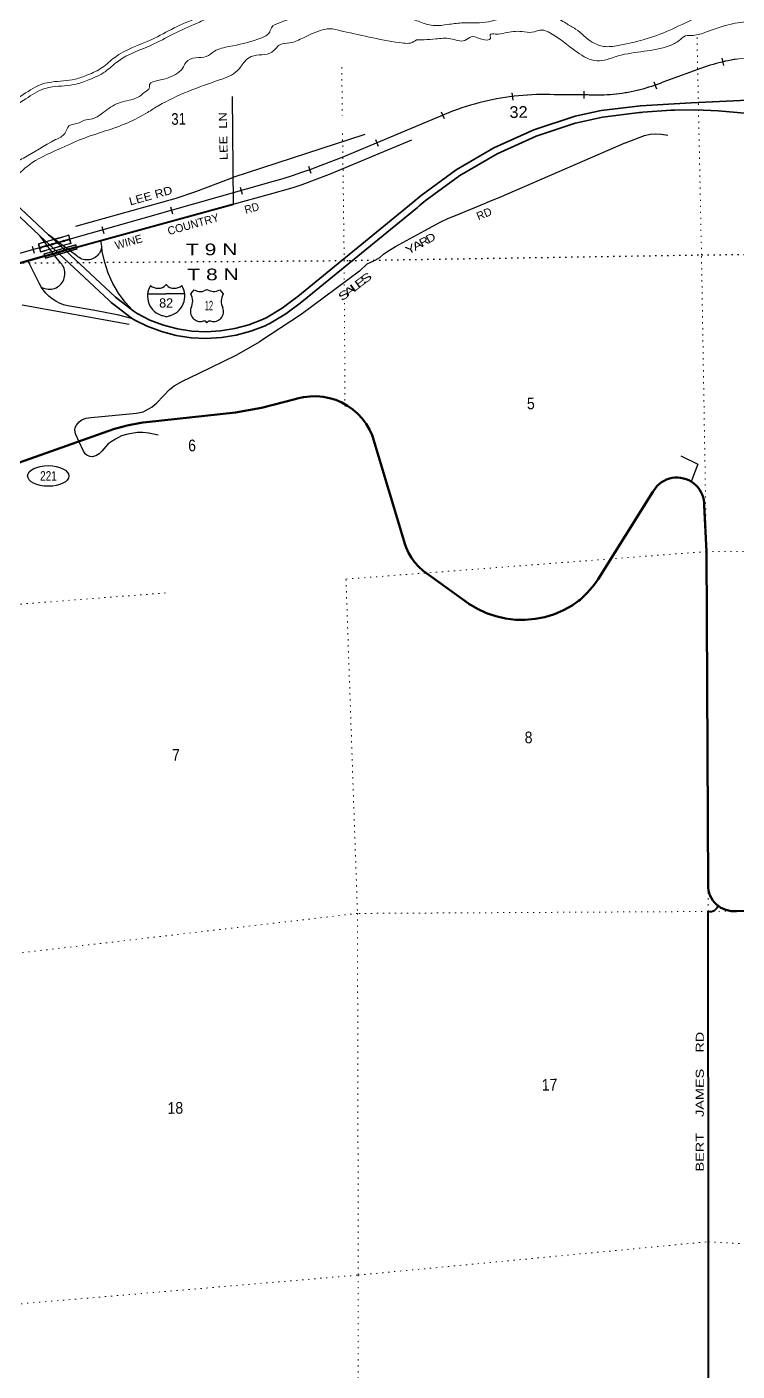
# Model space of a CAD drawing. Header units: feet. Extents: x 245918 to 509309, y -547785 to -360805.
# Drawn here: x 318658 to 329308, y -485212 to -465061 of the extents above; entities that cross this region are included whole.
import ezdxf
from ezdxf.enums import TextEntityAlignment as Align

# ---------------------------------------------------------------- set-up
doc = ezdxf.new("R2010")
doc.units = ezdxf.units.FT
doc.header["$LTSCALE"] = 60
doc.linetypes.add('DOTTED', pattern=[1.5, 0.3, -1.2])
for name, color, linetype, lineweight in [('15', 7, 'Continuous', 25), ('16', 7, 'Continuous', 25), ('17', 7, 'Continuous', 25), ('18', 7, 'Continuous', 35), ('19', 7, 'Continuous', 25), ('23', 7, 'Continuous', 70), ('26', 7, 'Continuous', 40), ('27', 7, 'Continuous', 13), ('29', 7, 'Continuous', 25), ('34', 7, 'Continuous', 25), ('39', 7, 'Continuous', 13), ('55', 7, 'Continuous', 13), ('6', 7, 'DOTTED', 25), ('7', 7, 'DOTTED', 13)]:
    doc.layers.add(name, color=color, linetype=linetype, lineweight=lineweight)
doc.layers.add('30', color=7, linetype='Continuous')

msp = doc.modelspace()

# ---------------------------------------------------------------- linework, layer by layer
at = {"layer": '15'}
for p, q in [((320470.51, -469061.32), (320746.92, -469061.32)), ((320743.22, -468929.85), (320746.12, -468926.94)), ((320749.29, -468929.32), (320745.86, -468926.94)), ((320746.92, -469406.9), (320683.03, -469388.94)), ((320746.39, -469407.16), (320810.02, -469388.42))]:
    msp.add_line(p, q, dxfattribs=at)
msp.add_lwpolyline([(321022.28, -469061.32), (320746.39, -469061.32), (320746.92, -469061.32)], dxfattribs=at)
for centre, radius, start, end in [((320773.14, -469096.42), 306.13, 148.44438, 254.43381), ((320624.54, -468813.82), 165.66, 227.34233, 315.81173), ((320868.23, -468813.82), 165.66, 224.18892, 312.69394), ((320719.63, -469096.42), 306.13, 283.08086, 31.62486)]:
    msp.add_arc(centre, radius, start, end, dxfattribs=at)
at = {"layer": '16'}
for p, q in [((321115.3, -469062.15), (321166.61, -469003.39)), ((321358.37, -468997.42), (321358.09, -468997.62)), ((321550.46, -469003.3), (321601.85, -469062.15))]:
    msp.add_line(p, q, dxfattribs=at)
for centre, radius, start, end in [((320922.32, -469172.78), 222.05, 332.97043, 29.75871), ((321257.69, -468845.73), 182.07, 239.97227, 303.45418), ((321459.47, -468846.23), 181.52, 236.33975, 300.08743), ((321459.46, -468845.73), 182.07, 236.54582, 236.59441), ((321794.82, -469172.78), 222.05, 150.24129, 207.02957), ((321261.51, -469327.68), 151.42, 159.09177, 283.81923), ((321455.63, -469327.68), 151.42, 256.18077, 20.90823)]:
    msp.add_arc(centre, radius, start, end, dxfattribs=at)
for centre, major_axis, start_param, end_param in [((321316.85, -469526.5), (-19.56, 51.67), 4.95877769, 6.28318531), ((321400.3, -469526.5), (19.56, 51.67), 0, 1.32637542)]:
    msp.add_ellipse(centre, major_axis=major_axis, ratio=0.929097, start_param=start_param, end_param=end_param, dxfattribs=at)
at = {"layer": '17'}
msp.add_ellipse((318978.66, -471793.01), major_axis=(-309.24, 1), ratio=0.500121, dxfattribs=at)
at = {"layer": '18'}
for points in [[(320267.82, -469330.01), (320280.37, -469339.59), (320309.38, -469359.22), (320503.12, -469456.79), (320705.99, -469533.58), (320915.78, -469588.74), (321130.19, -469621.67), (321346.86, -469632.01), (321563.43, -469619.64), (321777.51, -469584.71), (321986.78, -469527.58), (322188.92, -469448.9), (322247.19, -469421.53), (322485.15, -469279.59), (322706.98, -469113.56), (322719.08, -469103.41), (324449.83, -467689.04), (324568.11, -467590.05), (325096.35, -467203.16), (325662.14, -466873.6), (326259.28, -466605), (326881.22, -466400.28), (327270.91, -466316.21), (327860.48, -466242.13), (328620.1, -466199.5), (330633.4, -466102.66)], [(320253.75, -469442.32), (320278.75, -469455.6), (320462.87, -469548.34), (320675.54, -469628.83), (320895.45, -469686.65), (321120.2, -469721.17), (321347.33, -469732.01), (321574.34, -469719.05), (321798.76, -469682.42), (322018.12, -469622.54), (322230.02, -469540.06), (322266.11, -469523.11), (322292.96, -469510.5), (322316.11, -469496.69), (322540.81, -469362.67), (322757.36, -469200.59), (322784.01, -469179.49), (322807.36, -469160.41), (324488.11, -467786.9), (324513.09, -467766.48), (324538.11, -467745.55), (324631.34, -467667.52), (325151.14, -467286.82), (325707.88, -466962.53), (326295.47, -466698.22), (326880.73, -466505.57), (326906.72, -466497.02), (326930.73, -466491.84), (327288.55, -466414.64), (327842.74, -466345), (327867.57, -466341.88), (327892.74, -466340.19), (328317.78, -466311.54), (328342.55, -466309.88), (328367.78, -466309.3), (328691.28, -466301.93), (329024.69, -466318.99), (331471.55, -466534.99)], [(318983.11, -468176.69), (318314.16, -467550.98), (317879.59, -467144.5), (317549.84, -466848.89), (317517.93, -466820.28), (317499.84, -466804.31), (317498.71, -466803.31), (317366.35, -466693.36), (317302.3, -466647.31), (317227.6, -466608.32)], [(318854.43, -468193.26), (318246.36, -467624.46), (317809.36, -467215.69), (317461.72, -466904.05), (317413.54, -466861.81), (317309.42, -466771.65), (317228.87, -466713.93)], [(319120.83, -468442.45), (319057.65, -468383.35), (318921.53, -468256.02), (318854.43, -468193.26)], [(319233.12, -468410.55), (319197.2, -468376.95), (319170.8, -468352.26), (319029.95, -468220.51), (318983.11, -468176.69)], [(320253.75, -469442.32), (320228.75, -469425.41), (320223.92, -469422.14), (319942.71, -469207.4), (319920.37, -469190.33), (319892.71, -469164.46), (319149.54, -468469.3), (319120.83, -468442.45)], [(320267.82, -469330.01), (319986.02, -469114.82), (319233.12, -468410.55)]]:
    msp.add_lwpolyline(points, dxfattribs=at)
at = {"layer": '19'}
msp.add_line((319779.74, -468355.63), (319768.58, -468261.98), dxfattribs=at)
for points in [[(318874.45, -468961.37), (318883.18, -468965.47), (318905.22, -468976.01), (318928.24, -468984.19), (318951.99, -468989.91), (318976.2, -468993.12), (319000.62, -468993.79), (319024.98, -468991.89), (319049, -468987.46), (319072.43, -468980.54), (319095.01, -468971.22), (319116.49, -468959.58), (319136.64, -468945.76), (319155.23, -468929.91), (319172.06, -468912.21), (319186.95, -468892.84), (319199.73, -468872.03), (319210.27, -468849.99), (319218.44, -468826.97), (319224.17, -468803.22), (319227.38, -468779), (319228.04, -468754.58), (319226.15, -468730.22), (319221.72, -468706.2), (319214.8, -468682.77), (319205.47, -468660.19), (319193.84, -468638.71), (319180.02, -468618.57), (319164.17, -468599.98), (319079.41, -468490.65), (319008.42, -468398.23), (318901.59, -468256.02), (318878.21, -468224.91), (318854.43, -468193.26)], [(319779.74, -468355.63), (319778.2, -468365.28), (319773.67, -468387.96), (319766.8, -468410.04), (319757.65, -468431.27), (319746.34, -468451.44), (319732.97, -468470.31), (319717.71, -468487.69), (319700.72, -468503.37), (319682.18, -468517.19), (319662.3, -468529), (319641.29, -468538.66), (319619.39, -468546.08), (319596.83, -468551.16), (319573.86, -468553.86), (319550.74, -468554.14), (319527.71, -468552.01), (319505.04, -468547.48), (319482.96, -468540.6), (319461.72, -468531.46), (319441.56, -468520.14), (319422.68, -468506.78), (319405.31, -468491.52), (319312.78, -468423.51), (319202.11, -468341.58), (319039.15, -468218.89), (319011.4, -468197.99), (318983.11, -468176.69)], [(320267.82, -469330.01), (320247.89, -469310.85), (320134.1, -469186.93), (320033.89, -469051.78), (319948.36, -468906.91), (319878.44, -468753.89), (319824.89, -468594.39), (319788.31, -468430.18), (319779.74, -468355.63)], [(318874.45, -468961.37), (318864.85, -468946.48), (318842.77, -468904.25), (318685.63, -468591.11), (318674.15, -468568.25)], [(320253.75, -469442.32), (320228.75, -469433.93), (320038.65, -469380.15), (319678.54, -469310.66), (319270.55, -469243.31), (319208.13, -469226.36), (319147.82, -469202.98), (319090.28, -469173.42), (319036.15, -469138.01), (318986.02, -469097.14), (318940.44, -469051.25), (318899.9, -469000.85), (318874.45, -468961.37)]]:
    msp.add_lwpolyline(points, dxfattribs=at)
at = {"layer": '23'}
for points in [[(318674.15, -468568.25), (318898.64, -468505.45), (318925.81, -468497.85), (319120.83, -468442.45), (319233.12, -468410.55), (319402.84, -468362.34)], [(318138.51, -468718.09), (318167.96, -468709.85), (318674.15, -468568.25)], [(322806.88, -470611.56), (322711.35, -470633.54), (322680.52, -470642.93), (322174.35, -470769.39), (321786.41, -470841.9), (320450.95, -470985.97), (320397.92, -470993.74), (320368.71, -470997.21), (320160.84, -471034.58), (319958.01, -471093.48), (318547.54, -471592.63), (318406.91, -471630.14), (318263.13, -471652.75), (318117.77, -471660.2), (317972.43, -471652.42), (317932.51, -471647.23), (317909.1, -471644.19)], [(334171.45, -478258.15), (329300.76, -478316.02), (329260.05, -478317.94), (329219.37, -478315.6), (329179.15, -478309.02), (329139.84, -478298.28), (329101.87, -478283.48), (329065.66, -478264.79), (329031.6, -478242.42), (329000.06, -478216.62), (328971.39, -478187.66), (328945.9, -478155.86), (328923.88, -478121.57), (328905.57, -478085.16), (328891.16, -478047.04), (328880.81, -478007.63), (328874.64, -477967.35), (328872.84, -477938.66), (328847.91, -472926.54), (328813.47, -472237.53), (328812.55, -472194.83), (328807.17, -472152.47), (328797.4, -472110.9), (328783.33, -472070.58), (328765.13, -472031.95), (328742.98, -471995.44), (328717.15, -471961.44), (328687.9, -471930.33), (328655.55, -471902.45), (328620.47, -471878.09), (328583.04, -471857.54), (328543.67, -471841.02), (328502.78, -471828.7), (328460.83, -471820.72), (328418.27, -471817.18), (328375.58, -471818.09), (328333.22, -471823.47), (328291.65, -471833.25), (328251.33, -471847.31), (328212.7, -471865.52), (328176.19, -471887.66), (328142.19, -471913.5), (328111.07, -471942.75), (328083.19, -471975.09), (328058.84, -472010.17), (328045.77, -472032.88), (327223.2, -473341.85), (327164.26, -473425.8), (327065.98, -473542.57), (326981.04, -473624.36), (326956.08, -473648.39), (326931.04, -473665.98), (326834.39, -473733.87), (326704.48, -473806.13), (326567.72, -473864.42), (326425.62, -473908.09), (326279.74, -473936.67), (326131.66, -473949.85), (325983.02, -473947.47), (325835.45, -473929.57), (325690.55, -473896.34), (325549.92, -473848.15), (325415.1, -473785.52), (325287.56, -473709.14), (325277.91, -473702.6), (324599.58, -473214.31), (324534.75, -473155.92), (324476.37, -473091.08), (324425.1, -473020.49), (324381.48, -472944.93), (324346, -472865.22), (324332.23, -472826.51), (323842.82, -471194.25), (323837.36, -471183.85), (323796, -471094.97), (323745.58, -471010.91), (323686.65, -470932.57), (323619.86, -470860.83), (323545.93, -470796.46), (323465.67, -470740.17), (323379.98, -470692.57), (323289.77, -470654.2), (323196.05, -470625.46), (323099.84, -470606.68), (323002.2, -470598.06), (322904.18, -470599.69), (322806.88, -470611.56)]]:
    msp.add_lwpolyline(points, dxfattribs=at)
at = {"layer": '26'}
for p, q in [((319768.58, -468261.98), (321752.43, -467717.58)), ((319402.84, -468362.34), (319768.58, -468261.98))]:
    msp.add_line(p, q, dxfattribs=at)
for points in [[(328875.57, -478337.04), (328875.68, -478336.14), (328876.03, -478334.37), (328876.56, -478332.64), (328877.27, -478330.98), (328878.15, -478329.4), (328879.19, -478327.92), (328880.37, -478326.56), (328881.7, -478325.33), (328883.14, -478324.25), (328884.69, -478323.32), (328886.33, -478322.56), (328888.04, -478321.98), (328889.8, -478321.57), (328891.59, -478321.36), (328893.4, -478321.33), (328895.2, -478321.49), (328896.97, -478321.84)], [(329271.68, -500226.53), (329271.66, -500224.51), (329120.57, -494889.07), (328881.37, -488864.62), (328876.79, -483266.22), (328875.62, -478337.05)], [(328896.96, -478321.88), (328910.68, -478321.77), (328924.31, -478320.22), (328937.7, -478317.25), (328950.71, -478312.9), (328963.19, -478307.21), (328975.01, -478300.25), (328986.04, -478292.1), (328996.16, -478282.83), (329005.25, -478272.56), (329013.22, -478261.39), (329019.97, -478249.46), (329025, -478238.05)]]:
    msp.add_lwpolyline(points, dxfattribs=at)
at = {"layer": '29'}
for p, q in [((321736.75, -466104.76), (321752.43, -467717.58)), ((323723.38, -466672.27), (321748.54, -467317.63)), ((321752.43, -467717.58), (322295.96, -467568.42)), ((318587.82, -469227.87), (320189.62, -469517.88))]:
    msp.add_line(p, q, dxfattribs=at)
for points in [[(327634.53, -466801.2), (327919.39, -466689.73), (328004.18, -466666.98), (328091.03, -466662.84), (328175.81, -466671.11), (328270.94, -466685.6)], [(322295.96, -467568.42), (322650.35, -467467.62), (322786.84, -467422.11), (323196.28, -467269.01), (324432.89, -466755.93)], [(327634.53, -466801.2), (325737.27, -467623.44), (325544.81, -467698.39)], [(319393.92, -468046.65), (320896.74, -467627.94), (321190.39, -467528.63), (321748.54, -467317.63)], [(323644.36, -468725.42), (323762.89, -468613.78), (323804.25, -468591.03), (323882.83, -468559.99), (323951.07, -468516.55), (324006.9, -468468.96), (324056.53, -468431.72), (324184.74, -468353.1), (324623.14, -468113.11), (324867.15, -467984.85), (324972.62, -467935.19), (325086.35, -467889.67), (325544.81, -467698.39)], [(323644.36, -468725.42), (322772.45, -469373.52), (322146.06, -469781.85)], [(319443.04, -471280.54), (319389.28, -471162.63), (319378.94, -471104.69), (319383.07, -471065.38), (319401.69, -471030.22), (319440.98, -470982.63), (319484.41, -470951.6), (319540.24, -470926.77), (319620.89, -470914.36), (320303.3, -470852.29), (320400.49, -470829.53), (320468.73, -470798.5), (320536.97, -470759.19), (320605.21, -470699.2), (320795.46, -470496.45), (320865.77, -470442.66), (320989.85, -470372.32), (321229.72, -470256.46), (321804.6, -469979.23), (322146.06, -469781.85)], [(320627.15, -471181.17), (320485.27, -471150.21), (320390.15, -471139.86), (320315.7, -471141.93), (320170.95, -471164.69), (320075.83, -471193.65), (319988.97, -471239.17), (319922.8, -471282.62), (319877.31, -471313.65), (319840.08, -471350.89), (319784.25, -471421.23), (319740.82, -471462.61), (319693.26, -471489.5), (319637.43, -471503.98), (319600.21, -471501.92), (319558.84, -471483.29), (319529.9, -471460.54), (319505.08, -471421.23), (319443.04, -471280.54)], [(328462.39, -471493.52), (328720.68, -471616.24), (328622.05, -471864.46)]]:
    msp.add_lwpolyline(points, dxfattribs=at)
at = {"layer": '34', "lineweight": 13}
for p, q in [((328193.93, -465889.14), (328828.94, -465658.96)), ((326565.77, -466076.53), (327068.93, -466080.22)), ((317248.67, -468826.19), (322352.33, -467377.22)), ((318862.54, -468438.22), (318826.83, -468312.68)), ((319322.54, -468306.22), (319286.82, -468180.68)), ((318867.97, -468428.1), (318854.24, -468379.82))]:
    msp.add_line(p, q, dxfattribs=at)
at = {"layer": '34'}
for p, q in [((329078.59, -465529.34), (329102.78, -465637.27)), ((328059.85, -465883.14), (328097.17, -465987.26)), ((325931.8, -466049.44), (325945.65, -466159.18)), ((327009.85, -466023.68), (327009.04, -466134.28)), ((324872.2, -466333.27), (324914.89, -466435.31)), ((323884.04, -466749.41), (323926.72, -466851.45)), ((322878.56, -467149.58), (322914.79, -467254.09)), ((321856.55, -467462.36), (321886.76, -467568.77)), ((320811.33, -467756.39), (320841.54, -467862.8)), ((319780.6, -468051.74), (319810.81, -468158.15)), ((318735.37, -468345.78), (318765.58, -468452.18))]:
    msp.add_line(p, q, dxfattribs=at)
for points in [[(329309.58, -465544.02), (329263.77, -465551.11), (329218.04, -465559.04), (329172.45, -465567.54), (329126.88, -465577.15), (329081.46, -465587.33), (329036.37, -465598.41), (328991.43, -465610.07), (328946.78, -465622.87), (328902.26, -465636.27), (328858.15, -465650.29), (328829.3, -465660), (328194.32, -465890.17), (328152.28, -465907.18), (328110.05, -465923.15), (328067.53, -465938.39), (328024.57, -465953.25), (327981.45, -465967.06), (327938.29, -465980.04), (327894.69, -465992.65), (327850.93, -466004.2), (327807.11, -466014.93), (327762.75, -466025.03), (327718.58, -466034.22), (327674.22, -466042.94), (327629.46, -466050.69), (327584.88, -466057.52), (327540.02, -466063.65), (327495.18, -466069.18), (327449.96, -466073.76), (327405.02, -466077.66), (327359.68, -466080.6)], [(327359.68, -466080.6), (327314.62, -466082.86), (327269.27, -466084.41), (327224.11, -466085.05), (327178.88, -466084.85), (327133.7, -466084.08), (327088.38, -466082.26), (327068.89, -466081.32), (326565.74, -466077.63), (326498.56, -466075.29), (326431.72, -466074.5), (326364.83, -466074.85), (326297.53, -466075.96), (326230.55, -466078.62), (326163.9, -466082.45), (326096.84, -466087.02), (326030.12, -466093.15), (325963.71, -466100.45), (325896.88, -466108.88), (325830.77, -466118.49), (325764.63, -466128.87), (325698.43, -466140.79), (325632.95, -466153.88), (325567.42, -466168.13), (325502.24, -466183.16), (325437, -466199.73), (325372.5, -466217.09), (325307.93, -466235.99), (325244.1, -466255.69), (325180.23, -466276.54), (325117.08, -466298.57), (325054.25, -466321.76), (324991.8, -466345.74), (324987.2, -466347.72), (324977.79, -466351.12), (323398.12, -467011.84), (323122.9, -467118.96), (323052.75, -467146.12), (322914.53, -467197.67), (322774.57, -467246.19), (322634.96, -467292.85), (322494.66, -467337.08), (322352.63, -467378.28), (317257.58, -468824.81)]]:
    msp.add_lwpolyline(points, dxfattribs=at)
at = {"layer": '34', "lineweight": 13}
for points in [[(323122.51, -467117.93), (323397.71, -467010.81), (324977.4, -466350.09), (324986.8, -466346.69)], [(318836.18, -468316.32), (318849.86, -468364.43), (319294.84, -468238.1), (319281.09, -468189.77)], [(318854.24, -468379.82), (319299.22, -468253.49), (319312.89, -468301.53)]]:
    msp.add_lwpolyline(points, dxfattribs=at)
for centre, radius, start, end in [((329691.13, -468178.27), 2662.76, 77.23995, 108.89262), ((327208.02, -463491.78), 2592.17, 266.92427, 292.35499), ((326409.85, -469914.52), 3841.16, 87.6736, 111.74485), ((320044.52, -459248.75), 8449.73, 285.85012, 291.36268), ((394686.38, -734130.01), 276431.89, 105.82911, 105.9278), ((394686.38, -734130.01), 276423.89, 105.83027, 105.92615), ((192635.64, -23840.6), 462168.85, 285.8501, 285.90887), ((192635.64, -23840.6), 462160.85, 285.85091, 285.90825)]:
    msp.add_arc(centre, radius, start, end, dxfattribs=at)
at = {"layer": '34', "linetype": 'DOTTED', "lineweight": 100}
msp.add_arc((327236.4, -496996.23), 29824.15, 105.42274, 106.33554, dxfattribs=at)
at = {"layer": '39'}
for points in [[(344852.12, -455224.8), (344914.19, -455674.38), (344865.77, -456068.37), (344694.68, -456434.01), (344559.29, -456634.61), (344514.5, -456864), (344519.17, -457048.55), (344376.58, -457305.43), (344001.84, -457862.61), (343550.01, -458216.23), (343384.48, -458411.23), (343231.18, -458620.11), (342973.07, -458926.8), (342675.59, -459143.76), (342135.93, -459243.79), (341473.16, -459144.93), (341033.42, -458808.09), (340388.23, -458121.03), (339855.91, -457895.89), (339526.35, -457834.39), (339340.85, -457895.23), (339082.98, -458079.52), (338956.66, -458213.77), (338886.64, -458361.25), (338840.16, -458612.75), (338822.85, -458801.62), (338833.08, -459094.43), (338844.68, -459343.09), (338809.72, -459419.84), (338811.05, -459512.13), (338813.08, -459514.1), (338818.62, -459620.38), (338697.98, -460009.38), (338454.23, -460478.4), (338256.96, -460695.94), (338100.09, -460796.51), (337981.56, -460776.13), (337852.39, -460852.23), (337781.24, -460921.47), (337646.3, -461013.7), (337503.05, -461085.98), (337409.98, -461163.57), (337202.64, -461238.77), (336787.7, -461371.13), (336585.58, -461530.54), (336391.51, -461691.84), (336243.18, -461828.41), (336093.68, -462023.18), (335959.24, -462289.98), (335851.61, -462608.57), (335712.27, -462813.23), (335568.15, -462963.79), (335478.38, -463131.62), (335459.07, -463182.06), (335480.26, -463262.02), (335445.85, -463376.89), (335219.07, -463632.97), (335168.37, -463730.02), (335040.27, -463880.34), (334724.63, -464227.99), (334372.27, -464391.56), (333286.57, -464704.08), (333154.7, -464732.06), (333036.89, -464761.84), (332812.04, -464873.41), (332620.91, -464960.43), (332286.46, -465115.71), (332040.51, -465153.35), (331806.83, -465208.86), (331626.53, -465213.45), (331404.22, -465084.2), (331193.23, -465045.08), (329843.5, -464976.11), (329200.88, -465023.44), (328847.79, -465136.85), (328650.13, -465187.84), (328536, -465195.5), (328438.81, -465265.11), (328289.66, -465345.51), (327522.29, -465496.96), (327202.69, -465569.76), (326910.25, -465441.51), (326474.98, -465136.71), (326388.39, -465107.85), (326230.56, -465142.22), (326084.09, -465130.27), (325829.89, -465151.97), (325683.82, -465168.11), (325605.86, -465181.26), (325608.55, -465229.38), (325476.54, -465247.33), (325321.68, -465209.41), (325226.26, -465262.95), (325011.47, -465237.93), (324789.06, -465241.12), (324616.89, -465253.62), (324502.65, -465253.24)], [(318169.09, -467369.08), (318253.25, -467287.13), (318413.4, -467136.35), (318608.23, -467027.21), (319089.24, -466751.44), (319226.16, -466657.17), (319288.68, -466545.91), (319444.3, -466497.53), (319519.92, -466460.33), (319641.85, -466438.52), (319775.08, -466366.38), (320001.39, -466216.66), (320254.84, -466142.8), (320346.46, -466103.36), (320439.56, -466027.78), (320492.99, -465980.86), (320498.19, -465924.6), (320623.58, -465864.62), (320884.79, -465772.59), (320991.74, -465684.77), (321040.53, -465593.77), (321191.83, -465523.38), (321347.91, -465507.1), (321470.98, -465425.07), (321692.43, -465355.69), (322119.73, -465247.23), (322241.2, -465193.32), (322288.71, -465152.51), (322323.65, -465073.75), (322460.77, -464993.53), (322813.74, -464872.09), (323146, -464843.25), (323346.92, -464878.5), (323464.96, -464864.77), (323608.93, -464842.64), (323777.99, -464892.4), (323874.34, -464903.06), (324042.88, -464916.7), (324480.4, -464960.6), (324671.73, -465026.08), (324774.15, -465040.67), (324968.33, -465025.85), (325176.39, -465000.8), (325536.99, -464991.62), (325864.4, -464904.66), (326087.88, -464837.25), (326331.72, -464791.62), (326563.59, -464888.63), (326739.64, -465006.51), (326885.18, -465092.72), (327136.52, -465289.78), (327307.79, -465353.54), (327524.04, -465340.42), (328286.34, -465114.79), (328680.57, -464936.58), (329013.73, -464831.48), (329897.84, -464714.48), (330673.2, -464699.36), (331404.45, -464682.87), (331890.99, -464651.83), (332306.73, -464575.64), (332506.63, -464540.67), (332524.78, -464548.44), (332513.72, -464614.82), (332567.14, -464706.36), (332649.99, -464753.33), (332762.25, -464755.74), (332869.23, -464669.93), (333109.68, -464528.03), (334117.85, -464120.3), (334442.36, -463971.17), (334655.16, -463857.76), (334895.23, -463689.78), (335130.03, -463295.13), (335528, -462264.05), (335606.66, -462299.04), (335710.97, -462305.58), (335777.76, -462212.32), (335863.63, -462052.56), (336021.24, -461863.69), (336145.7, -461739.51), (336284.34, -461625.15), (336407.29, -461535.1), (336549.53, -461392.6), (336640.39, -461301), (336873.66, -461217.4), (337118.66, -461113.56), (337394.8, -460945.06), (338008.86, -460585.11), (338122.49, -460543.35), (338243.07, -460427.25), (338456.14, -460054.98), (338522.11, -459626.63), (338541.81, -459463.81)], [(317371.82, -466659.29), (317980.33, -466428.2), (318604.5, -466074.12), (318896.81, -465915.43), (319028.68, -465887.45), (319382.77, -465844.26), (319568.25, -465781.4), (319789.09, -465669.88), (319975.29, -465518.73), (320530.55, -465249.92), (320866.74, -465076.55), (321217.18, -464919.03), (321440.34, -464829.55), (321684.56, -464810), (322831.09, -464685.23), (322995.04, -464658.8), (323189.16, -464639.97), (323696.35, -464650.76), (324031.97, -464716.19), (324491.79, -464777.83), (324846, -464742.66), (325321.71, -464655.59), (325691.43, -464584.07), (325974.01, -464584.04), (326478.09, -464518.63), (327968.26, -464320.71), (328196.01, -464271.3), (328770.9, -464112.57), (329002.54, -464055.08), (329336.63, -464014.18), (330428.82, -464012.58), (330856.03, -464036.57), (332366, -463960.77), (333168.17, -463858.99), (333369.49, -463783.87), (333400.25, -463693.13), (333405.27, -463279.08)], [(317445.79, -466712.46), (318012.39, -466496.24), (318640.9, -466139.7), (318923.03, -465986.54), (319041.03, -465961.5), (319399.52, -465917.77), (319597.33, -465850.73), (319830.1, -465733.19), (320015.8, -465582.44), (320564.08, -465317.01), (320899.33, -465144.13), (321246.52, -464988.07), (321457.68, -464903.4), (321691.61, -464884.68), (322841.12, -464759.58), (323004.64, -464733.22), (323191.99, -464715.05), (323688.32, -464725.61), (324019.8, -464790.23), (324490.5, -464853.33), (324856.47, -464816.99), (325335.58, -464729.3), (325698.62, -464659.07), (325978.86, -464659.04), (326487.85, -464592.99), (327981.17, -464394.65), (328213.96, -464344.15), (328789.92, -464185.13), (329016.18, -464128.97), (329341.26, -464089.17), (330426.77, -464087.58), (330855.81, -464111.68), (332372.61, -464035.53), (333186.24, -463932.3), (333429.08, -463841.68), (333475.1, -463705.94), (333480.23, -463282.64)], [(323378.74, -465124.75), (323195.64, -465089.36), (323053.76, -465117.47), (322804.78, -465223.38), (322603.48, -465300.5), (322449.61, -465330.8), (322332.92, -465438.82), (322023.25, -465505.46), (321926.12, -465579.09), (321815.88, -465717.12), (321547.33, -465855.4), (320635.03, -466241.7), (320468.15, -466342.41), (320171.77, -466497.15), (319493.86, -466737.62), (319137.37, -466893.22), (318679.98, -467138.55), (318503.85, -467293.58), (318285.23, -467479.61)], [(324502.65, -465253.24), (324411.18, -465302.71), (324302.98, -465304.26), (323398.62, -465128.59), (323378.74, -465124.75)]]:
    msp.add_spline(points, degree=3, dxfattribs=at)
at = {"layer": '55'}
for p, q in [((318914.44, -468461.13), (319392.35, -468323.54)), ((318936.38, -468531.98), (318914.44, -468461.13)), ((318936.38, -468531.98), (319411.78, -468395.4)), ((319392.35, -468323.54), (319411.78, -468395.4))]:
    msp.add_line(p, q, dxfattribs=at)
msp.add_lwpolyline([(319386.74, -468333.47), (318924.49, -468466.55), (318941.7, -468522.13), (319402, -468389.89)], close=True, dxfattribs=at)
at = {"layer": '6'}
msp.add_lwpolyline([(317255.05, -468590.71), (318147.98, -468602.97), (323490.4, -468563.39), (328773.75, -468478.93), (334089.66, -468418.87), (339463.34, -468333.91), (344753.13, -468268.2), (348979.54, -468217.68)], dxfattribs=at)
at = {"layer": '7'}
for p, q in [((323378.72, -465666.23), (323388.05, -466389.44)), ((323419.66, -469201.58), (323428.72, -470815.03))]:
    msp.add_line(p, q, dxfattribs=at)
for points in [[(329282.79, -501155), (329267.66, -500224.56), (329116.47, -494883.11), (328881.37, -488864.62), (328876.87, -483272.24), (328875.62, -478321.93), (328847.91, -472926.54), (328773.75, -468478.93), (328705.88, -465182.84)], [(323391.53, -466659.62), (323416.07, -468561.66), (323418.23, -468947.26)], [(323444.77, -473338.89), (328847.91, -472926.54), (334195, -472933.04), (339473.59, -472934.93), (344761.8, -472899.35), (349050.05, -472876.96)], [(323442.94, -473340.83), (323615.37, -478351.1), (323627.43, -483772.8), (323612.33, -489257.1), (323743.78, -495036.28), (323864.56, -500354.09), (323889.22, -501231.25)], [(318138.32, -473736.12), (318204, -473741.57), (320743.14, -473546.47)], [(349131.58, -478264.71), (344788.35, -478214.5), (339487.65, -478218.15), (334179.4, -478254.02), (328875.62, -478321.93), (323615.37, -478351.1), (318269.68, -478976.23), (317398.07, -478987.26)], [(317470.54, -484254.86), (318213.08, -484233.59), (323627.43, -483772.8), (328876.87, -483272.24), (334184.09, -483581.52), (339507.99, -483519.34), (344806.69, -483515.72), (349210.93, -483508.82)]]:
    msp.add_lwpolyline(points, dxfattribs=at)

# ---------------------------------------------------------------- texts
at = {"layer": '15'}
msp.add_text('82', height=140, dxfattribs=at).set_placement((320746.03, -469269.43), align=Align.CENTER)
at = {"layer": '16', "width": 0.6}
msp.add_text('12', height=140, dxfattribs=at).set_placement((321388.27, -469307.93), align=Align.CENTER)
at = {"layer": '17', "width": 0.8}
msp.add_text('221', height=140, dxfattribs=at).set_placement((318981.56, -471861.32), align=Align.CENTER)
at = {"layer": '27'}
for s, rotation, width, p in [('LEE  LN', 91.275, 1.2, (321669.99, -467056.11)), ('LEE RD', 15.628, 1.15, (320208.69, -467738.9)), ('RD', 15.628, 0.95, (321940.42, -467864.61)), ('BERT    JAMES    RD', 89.968, 1.35, (328807.38, -482220.27))]:
    msp.add_text(s, height=120, rotation=rotation, dxfattribs=dict(at, width=width)).set_placement(p)
for s, p in [('COUNTRY', (320786.72, -468182.92)), ('WINE', (319997.87, -468397.92))]:
    msp.add_text(s, height=120, rotation=15.628, dxfattribs=at).set_placement(p)
at = {"layer": '30'}
msp.add_text('RD', height=120, rotation=22.647, dxfattribs=at).set_placement((325430.35, -467962.86))
for s, rotation, width, p in [('Y', 28.697, 1.35, (324438.2, -468442.35)), ('A', 28.697, 1.35, (324540.57, -468386.32)), ('R', 28.697, 1.2, (324641.69, -468330.96)), ('D', 28.697, 1.2, (324741.16, -468276.52)), ('L', 36.624, 1.75, (323615.77, -468998.54)), ('E', 36.624, 1.55, (323693.8, -468937.94)), ('S', 36.624, 1.55, (323780.25, -468873.68)), ('S', 36.624, 1.55, (323446.39, -469129.02)), ('A', 36.624, 1.6, (323528.59, -469068))]:
    msp.add_text(s, height=120, rotation=rotation, dxfattribs=dict(at, width=width)).set_placement(p, align=Align.CENTER)
at = {"layer": '6', "width": 1.35}
for s, p in [('T 9 N', (321043.14, -468487.07)), ('T 8 N', (321064.41, -468861.93))]:
    msp.add_text(s, height=175, rotation=0.424, dxfattribs=at).set_placement(p)
at = {"layer": '7'}
for s, width, p in [('32', 1.05, (325895.14, -466426.37)), ('31', 0.85, (320824.18, -466529.81)), ('5', 0.9, (326157.76, -470793.9)), ('6', 0.9, (321077.59, -471424.12)), ('8', 0.9, (326123.75, -475800.89)), ('7', 0.9, (320836.8, -476063.2)), ('17', 0.9, (326379.22, -481008.42)), ('18', 0.9, (320768.32, -481356.25))]:
    msp.add_text(s, height=175, rotation=0.82, dxfattribs=dict(at, width=width)).set_placement(p)

doc.saveas('drawing.dxf')
